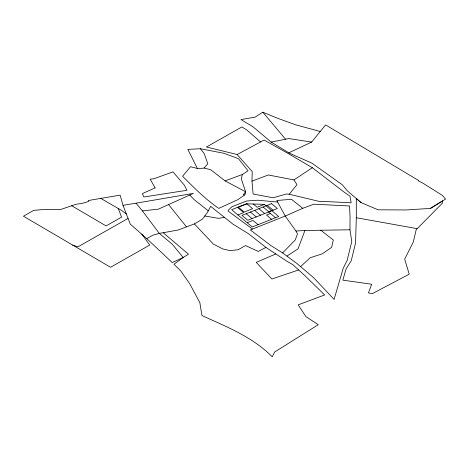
<?xml version="1.0" encoding="UTF-8"?>
<svg xmlns="http://www.w3.org/2000/svg" width="469" height="469" viewBox="0 0 469 469"><rect width="100%" height="100%" fill="white"/><g stroke="black" fill="none" stroke-linecap="round" stroke-linejoin="round"><path stroke-width="0.7" d="M349.962 229.792L350.056 216.772L349.563 205.973L313.784 204.208L302.781 208.3L285.228 216.045L250.335 229.921L270.883 245.568L282.619 252.943L297 263.555L313.802 277.865L334.086 299.41L343.179 268.415L347.119 260.483L351.779 241.517L349.962 229.792L304.926 230.496L295.945 231.012L285.228 216.045L276.81 200.492L291.46 199.302L302.781 208.3M237.156 154.524L264.117 140.038L288.077 153.445L312.354 167.732L344.099 192.091L349.974 196.153L351.17 202.819L321.617 201.324L320.644 201.729L289.209 194.254L286.389 194.014L273.052 197.777L253.113 194.025L251.982 181.122L252.24 171.601L237.156 154.524L206.424 147.014L241.881 126.958L246.7 129.86L260.547 141.96M361.107 202.614L356.305 198.51L356.317 217.739L355.555 242.96L351.228 260.828L346.134 268.801L342.845 280.151L371.659 284.232L368.464 292.92L372.245 293.682L409.232 274.177L404.677 259.117L413.259 242.145L416.185 229.716L442.449 203.106L442.713 200.826L430.431 208.4L406.048 209.96L378.131 209.813L361.107 202.614L347.271 190.789L342.405 184.839L311.873 163.13L289.555 153.293L271.199 142.084L253.131 126.888L240.996 119.583L255.165 117.127L262.804 112.197L277.888 118.387L295.775 124.836L320.233 131.49L325.621 124.912L418.688 180.553L418.53 180.964L422.546 182.945L442.296 195.339L445.55 199.091L430.431 208.4M197.361 168.465L187.834 149.394L200.41 148.726L223.895 153.287L238.44 158.645L248.066 170.81L242.315 174.503L241.353 178.953L245.633 191.786L245.006 194.658L237.894 199.636L218.742 208.4C205.445 199.255 193.943 187.67 182.588 176.244L190.537 166.724L198.188 168.682L204.126 168.054L210.663 169.684L225.097 180.911L245.633 191.786L243.352 194.529L244.361 195.11M304.926 230.496L298.044 248.816L287.016 256.051M288.986 152.742L311.656 142.072L320.233 131.49M289.209 194.254L296.983 184.657L293.928 179.914L268.332 174.978L251.982 181.122M204.126 168.054L207.802 163.804L204.25 153.703L200.41 148.726M282.619 252.943L295.218 239.981L297.504 233.908L295.945 231.012M300.559 266.644L310.214 257.751L322.297 253.799L331.647 247.386L333.312 239.987L320.673 230.162M293.928 179.914L312.354 167.732M163.23 232.73L178.114 229.998L194.406 223.924L202.35 219.211L207.163 212.862L210.651 206.354L232.941 224.159L248.676 233.843L265.888 247.403L286.436 260.946L292.937 264.745L304.686 275.444L324.659 294.966L298.19 304.868L305.899 316.587L318.269 324.689L274.705 351.985L272.196 356.803C252.897 337.152 226.603 326.735 201.94 315.555L199.853 302.687L189.851 283.95L180.612 270.76L173.976 264.264L183.191 257.493L188.45 254.198L163.23 232.73L159.261 233.351L152.736 235.221L146.762 238.645L130.282 224.106L123.013 205.34L120.087 195.139L88.354 200.509L88.858 201.248L88.301 201.482A30.661 17.699 0 0 1 80.903 203.575L76.072 204.261L60.9 209.42L40.938 209.696L33.633 210.388L23.45 216.232L110.549 267.283L149.717 245.064L141.773 234.008M128.078 218.413L77.971 246.835L72.625 245.123M265.888 247.403L258.308 251.443L245.51 245.551L238.158 249.76L229.804 250.598L222.828 248.957L213.348 244.073L194.406 223.924M135.998 203.183L193.439 193.38L158.334 209.168L142.412 210.892L135.998 203.183L123.013 205.34M275.743 253.969L256.256 262.388L271.879 279.008L298.589 269.968M237.889 214.925L243.681 212.621L237.437 207.386M264.299 204.425L257.194 207.251L253.342 204.021M271.639 210.575L268.473 211.836L275.52 217.745M247.192 222.722L252.984 220.418L258.073 224.686M270.437 213.483L266.498 215.048L271.58 219.31M225.097 180.911L242.315 174.503M271.199 142.084L288.757 138.554L311.656 142.072M224.575 217.352L218.66 218.349L204.795 215.998M277.648 202.045L257.704 200.222L246.594 201.013L232.014 206.7L228.409 209.995L228.116 211.073L252.48 229.06M417.017 228.632L356.317 217.739M100.806 198.405L121.606 210.446L126.378 214.028M71.616 205.703L106.082 225.911L121.588 217.118L118.241 208.471M208.259 210.816L194.019 199.518L189.734 195.045M267.312 205.328L273.128 210.206M263.091 207.005L268.901 211.882M258.87 208.687L264.68 213.559M254.644 210.364L260.459 215.236M250.423 212.041L256.238 216.918M246.202 213.723L252.017 218.595M146.762 238.645L172.24 262.558L183.191 257.493L172.229 244.173L159.261 233.351L142.412 210.892M262.804 112.197L285.557 139.217M168.541 204.531L186.504 226.873M155.092 187.887L142.383 193.603L143.825 197.003L186.92 190.297L184.387 185.232L173.002 171.865L154.025 178.701L150.197 179.199L155.092 187.887M246.424 203.81L231.639 209.69L252.275 226.99L278.686 216.485L264.211 204.349L246.424 203.81M246.846 203.822L238.399 207.181L244.214 212.052L252.656 208.699L246.846 203.822M271.533 203.652L241.981 215.4L247.796 220.272L277.349 208.523L271.533 203.652"/></g></svg>
